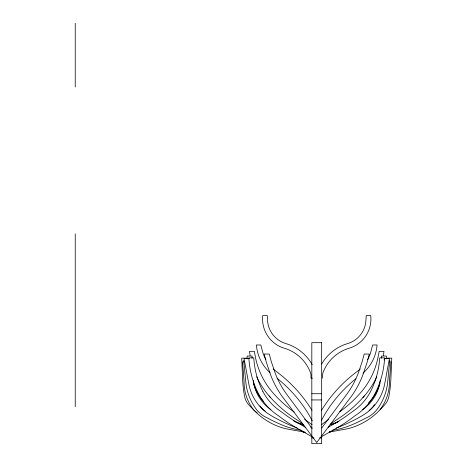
<?xml version="1.0" encoding="UTF-8"?>
<svg xmlns="http://www.w3.org/2000/svg" width="467" height="467" viewBox="0 0 467 467"><rect width="100%" height="100%" fill="white"/><g stroke="black" fill="none" stroke-linecap="round" stroke-linejoin="round"><path stroke-width="0.7" d="M389.764 360.15L387.698 381.971A54.178 54.178 0 0 1 377.505 408.829A28.166 28.166 0 0 1 365.573 418.222A149.072 149.072 0 0 1 350.986 425.157L350.133 425.501A76.226 76.226 0 0 1 332.568 430.23M380.214 380.442L379.98 382.245A41.721 41.721 0 0 1 362.585 409.623M384.119 360.045L384.394 358.644L389.408 358.644L384.843 383.063A46.647 46.647 0 0 1 362.246 415.671A180.058 180.058 0 0 1 336.31 428.058M321.74 427.965L346.164 395.129A88.748 88.748 0 0 0 358.347 372.952L362.357 361.044L364.196 354.039L369.286 354.039L367.091 362.415L362.941 374.721A93.598 93.598 0 0 1 348.277 400.435L316.737 442.529L285.203 400.435A93.598 93.598 0 0 1 270.533 374.721L266.388 362.415L264.188 354.039L269.284 354.039L271.117 361.044L275.133 372.952A88.748 88.748 0 0 0 287.31 395.129L312.178 428.548M362.917 397.575L365.737 394.329A82.25 82.25 0 0 0 376.799 376.77M321.407 424.76L328.406 419.623M330.064 424.515L335.861 420.253A125.833 125.833 0 0 0 364.33 395.952M328.213 427.264L334.29 423.703A136.399 136.399 0 0 0 350.232 413.202L353.933 410.563A52.829 52.829 0 0 0 370.605 391.422A83.389 83.389 0 0 0 379.192 363.454L379.776 357.85L384.615 357.85A88.333 88.333 0 0 1 374.983 393.681A57.745 57.745 0 0 1 354.64 416.009A141.075 141.075 0 0 1 336.765 427.965L321.775 436.604M331.821 431.391L329.398 432.057L347.979 428.677A66.127 66.127 0 0 0 379.782 409.985A45.684 45.684 0 0 0 389.449 381.019L390.926 361.867L389.513 361.867M246.634 358.148L241.708 358.148L242.571 378.486A129.703 129.703 0 0 0 244.609 396.512A16.374 16.374 0 0 0 248.181 404.083A63.88 63.88 0 0 0 257.13 412.816M386.845 358.148L391.772 358.148L390.908 378.486A129.703 129.703 0 0 1 388.871 396.512A16.374 16.374 0 0 1 385.293 404.083A63.88 63.88 0 0 1 380.132 409.536M246.337 358.493L249.15 358.493M384.329 358.493L387.143 358.493M249.086 358.644L244.072 358.644L248.637 383.063A46.647 46.647 0 0 0 271.234 415.671A180.058 180.058 0 0 0 297.17 428.058M243.967 361.867L242.554 361.867L244.031 381.019A45.684 45.684 0 0 0 253.698 409.985A66.127 66.127 0 0 0 285.5 428.677L305.471 432.302M312.429 378.171L310.993 378.171L310.993 375.45A8.832 8.832 0 0 0 310.427 372.561L309.854 371.061A40.296 40.296 0 0 0 284.368 348.224L282.593 347.693A30.606 30.606 0 0 1 262.752 315.529L267.241 315.529L267.708 322.283A25.673 25.673 0 0 0 284.298 343.058L289.196 344.681A45.223 45.223 0 0 1 312.166 364.604M311.816 393.734L321.664 393.734M311.816 399.939L321.664 399.939M311.816 437.894L313.923 437.894M319.551 437.894L321.664 437.894M301.659 431.391L304.081 432.057M311.705 436.604L296.714 427.965A141.075 141.075 0 0 1 278.834 416.009A57.745 57.745 0 0 1 258.49 393.681A88.333 88.333 0 0 1 248.858 357.85L253.704 357.85L254.287 363.454A83.389 83.389 0 0 0 262.868 391.422M305.821 427.579L299.189 423.703A136.399 136.399 0 0 1 283.247 413.202L279.546 410.563A52.829 52.829 0 0 1 262.868 391.422M304.49 419.191L312.073 424.76M302.832 424.089L297.619 420.253A125.833 125.833 0 0 1 269.15 395.952M270.562 397.575L267.737 394.329A82.25 82.25 0 0 1 256.675 376.77M253.266 380.442L253.493 382.245A41.721 41.721 0 0 0 270.895 409.623M243.716 360.15L245.782 381.971A54.178 54.178 0 0 0 255.974 408.829A28.166 28.166 0 0 0 267.906 418.222A149.072 149.072 0 0 0 282.494 425.157L283.346 425.501A76.226 76.226 0 0 0 302.114 430.399M386.337 358.913L386.337 356.052L381.416 356.052L381.416 358.242M322.487 378.171L322.487 375.45A8.832 8.832 0 0 1 323.053 372.561L323.619 371.061A40.296 40.296 0 0 1 349.112 348.224L350.88 347.693A30.606 30.606 0 0 0 370.728 315.529L366.239 315.529L365.772 322.283A25.673 25.673 0 0 1 349.182 343.058L344.284 344.681A45.223 45.223 0 0 0 321.675 363.98M252.063 358.242L252.063 356.052L247.136 356.052L247.136 358.913M75.228 23.35L75.228 86.967M75.228 233.821L75.228 406.687M331.973 431.374A74.907 74.907 0 0 1 329.48 432.08M303.994 432.08A74.907 74.907 0 0 1 302.744 431.736M294.216 412.075A120.971 120.971 0 0 1 272.851 392.7L271.543 391.194A77.324 77.324 0 0 1 255.741 358.749L254.305 351.33L249.518 351.33A82.25 82.25 0 0 0 250.114 355.591M339.754 411.731A120.971 120.971 0 0 0 360.629 392.7L361.937 391.194A77.324 77.324 0 0 0 377.733 358.749L379.175 351.33L383.962 351.33A82.25 82.25 0 0 1 383.366 355.591M337.647 422.238A174.938 174.938 0 0 1 330.794 424.847M303.935 425.291A174.938 174.938 0 0 1 295.833 422.238M311.921 427.375A34.517 34.517 0 0 1 310.555 427.153M263.446 401.387A45.106 45.106 0 0 1 253.312 382.648M379.98 383.337A45.106 45.106 0 0 1 368.551 402.951M339.054 421.222A147.058 147.058 0 0 1 330.543 424.748M302.931 424.748A147.058 147.058 0 0 1 293.223 420.674M273.177 368.93A37.062 37.062 0 0 0 274.164 369.806L279.628 374.038A139.131 139.131 0 0 1 310.981 408.713A115.944 115.944 0 0 1 312.009 410.359M265.851 359.643A37.062 37.062 0 0 1 262.775 352.363L260.825 344.99L256.389 344.99A41.989 41.989 0 0 0 270.066 372.759M367.622 359.643A37.062 37.062 0 0 0 370.705 352.363L372.648 344.99L377.085 344.99A41.989 41.989 0 0 1 362.97 373.156M360.302 368.93A37.062 37.062 0 0 1 359.316 369.806L353.852 374.038A139.131 139.131 0 0 0 322.493 408.713A116.826 116.826 0 0 0 321.471 410.353M277.118 378.334A134.233 134.233 0 0 1 306.837 411.374A110.918 110.918 0 0 1 312.277 420.948M321.477 420.405A110.918 110.918 0 0 1 326.643 411.374A134.233 134.233 0 0 1 355.825 378.766M374.481 404.574A49.309 49.309 0 0 1 373.857 405.479M373.53 405.922A23.245 23.245 0 0 1 372.882 406.763M372.205 407.574A23.245 23.245 0 0 1 370.734 409.092M369.952 409.804A23.245 23.245 0 0 1 369.134 410.475M265.186 411.112A23.245 23.245 0 0 1 259.95 405.922M321.664 342.685L311.816 342.685L311.816 443.65L321.664 443.65L321.664 342.685"/></g></svg>
